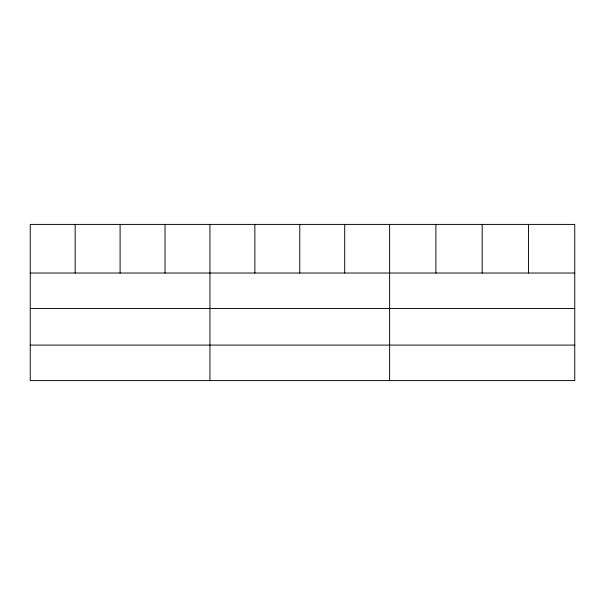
<?xml version="1.0" encoding="UTF-8"?>
<svg xmlns="http://www.w3.org/2000/svg" width="605" height="605" viewBox="0 0 605 605"><rect width="100%" height="100%" fill="white"/><g stroke="black" fill="none" stroke-linecap="round" stroke-linejoin="round"><path stroke-width="0.91" d="M574.75 308.527L574.75 224.41L30.25 224.41L30.25 380.59L574.75 380.59L574.75 308.527L30.25 308.527M30.25 273.029L574.75 273.029M30.25 345.092L574.75 345.092M528.467 224.41L528.467 273.029M482.185 224.41L482.185 273.029M435.902 224.41L435.902 273.029M389.62 224.41L389.62 380.59M344.699 224.41L344.699 273.029M299.777 224.41L299.777 273.029M254.856 224.41L254.856 273.029M209.935 224.41L209.935 380.59M165.014 224.41L165.014 273.029M120.093 224.41L120.093 273.029M75.171 224.41L75.171 273.029"/></g></svg>
